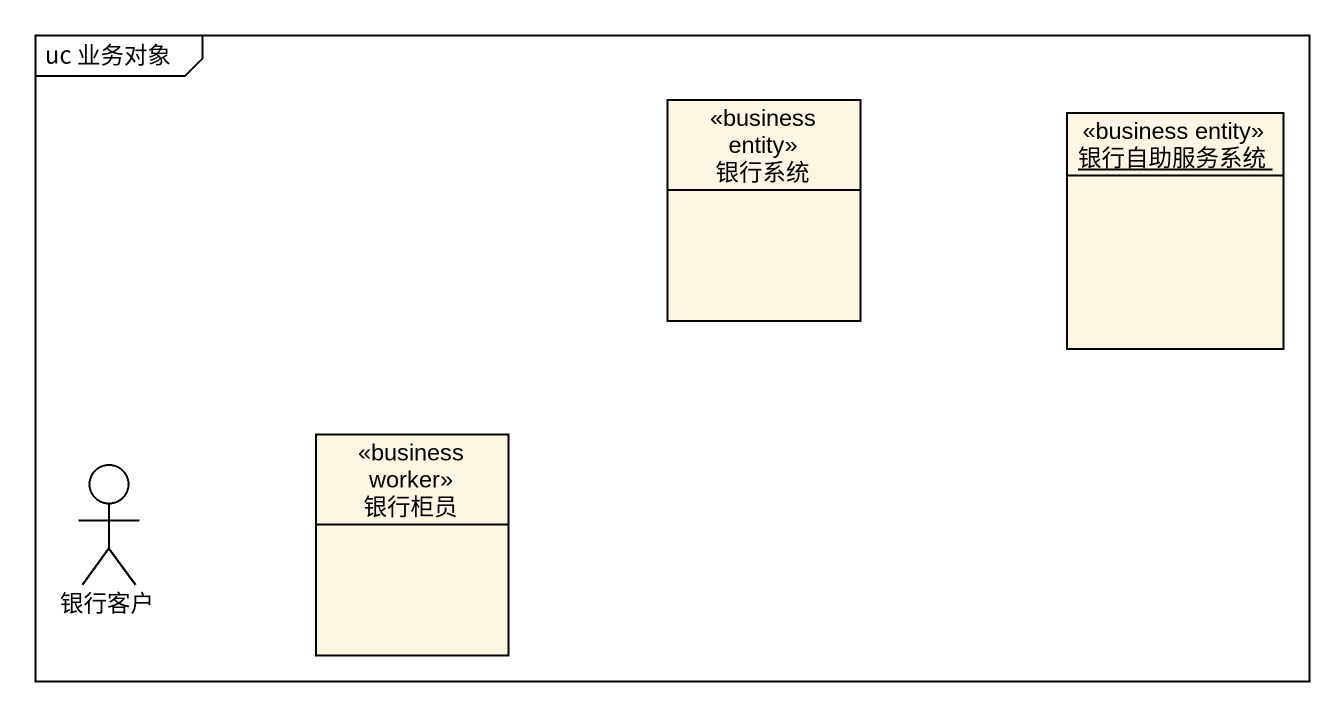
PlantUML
@startuml
mainframe uc 业务对象
allowmixing
hide circle
hide empty members
class 银行系统 <<business entity>>
object 银行自助服务系统 <<business entity>>
class 银行柜员 <<business worker>>
actor 银行客户
@enduml
